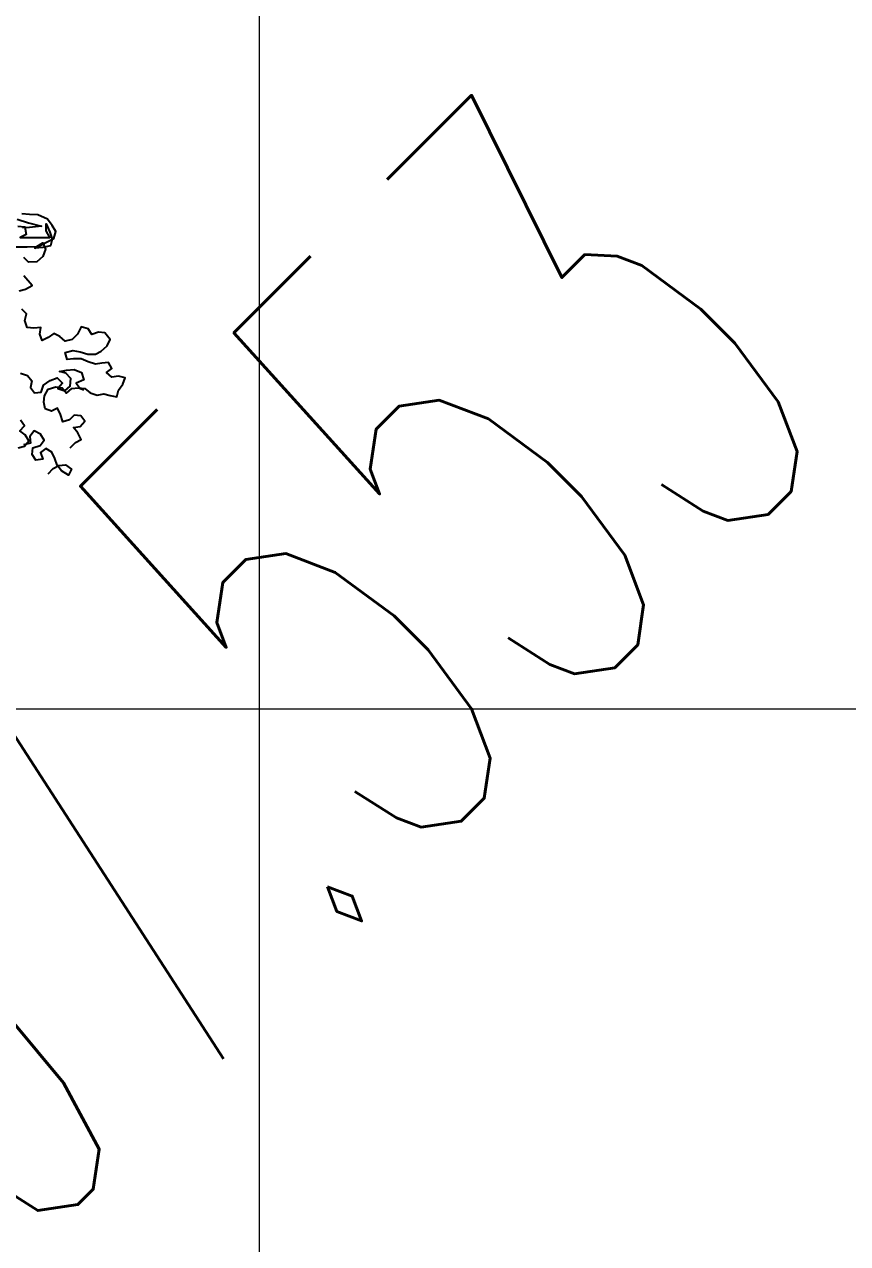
# Model space of a CAD drawing. Header units: millimetres. Extents: x 684983 to 685377, y 990360 to 990509.
# Drawn here: x 685069.642 to 685070.944, y 990427.193 to 990429.12 of the extents above; entities that cross this region are included whole.
import ezdxf

# ---------------------------------------------------------------- set-up
doc = ezdxf.new("R2010")
doc.units = ezdxf.units.MM
doc.header["$PDMODE"] = 35
doc.header["$PDSIZE"] = 0.2
doc.layers.add('dim', color=7, linetype='Continuous')
doc.layers.add('MAHAGONY', color=7, linetype='Continuous')
doc.layers.add('grid', color=8, linetype='Continuous', lineweight=9)
doc.layers.add('GRID LEVELS', color=7, linetype='Continuous', lineweight=13)
doc.styles.add('DIM', font='ARIALN.TTF', dxfattribs={"width": 0.8, "height": 1})
doc.styles.get("Standard").update_dxf_attribs({"font": 'RomanS'})
doc.dimstyles.get("Standard").update_dxf_attribs({"dimtxt": 1, "dimasz": 0.18, "dimexe": 0.18, "dimexo": 0.0625, "dimgap": 0.09, "dimtad": 0, "dimrnd": 0.05, "dimzin": 0, "dimdsep": 46, "dimtxsty": 'DIM', "dimcen": 0.09, "dimse1": 1, "dimse2": 1, "dimsd1": 1, "dimsd2": 1, "dimadec": 0, "dimazin": 0, "dimtfac": 1, "dimtix": 1, "dimtofl": 0, "dimtmove": 2, "dimatfit": 3, "dimfxl": 0, "dimtolj": 1, "dimtzin": 0, "dimarcsym": 0})

# ---------------------------------------------------------------- blocks, each defined once
blk = doc.blocks.new('*D25')
at = {"layer": 'Defpoints', "color": 0, "transparency": 16777216}
for p in [(685072.801, 990433.898), (685069.954, 990423.491), (685070.8008, 990423.2593)]:
    blk.add_point(p, dxfattribs=at)
at = {"layer": 'dim', "color": 0, "transparency": 16777216, "insert": (685072.2243, 990428.4628), "char_height": 1, "attachment_point": 5, "rotation": 74.7002, "style": 'DIM'}
blk.add_mtext('\\A1;10.80', dxfattribs=at)
blk = doc.blocks.new('TREE30')
at = {"color": 3, "flags": 128}
for points in [[(0.7438, 2.2608), (0.7548, 2.2638), (0.7658, 2.2698), (0.7517, 2.2858)], [(0.7197, 2.3349), (0.7577, 2.3349), (0.7737, 2.3359), (0.7837, 2.3419), (0.7887, 2.3309), (0.7837, 2.3189), (0.7737, 2.3099), (0.7597, 2.3089), (0.7517, 2.3169)], [(0.7417, 2.3699), (0.7537, 2.3689), (0.7557, 2.3559), (0.7457, 2.3509), (0.7957, 2.3509), (0.7897, 2.3619), (0.7897, 2.374), (0.7957, 2.36), (0.7997, 2.3479), (0.7967, 2.3369), (0.7837, 2.3339), (0.7707, 2.3329), (0.8027, 2.3489), (0.8057, 2.361), (0.7997, 2.371), (0.7917, 2.382), (0.7757, 2.389), (0.7617, 2.3899), (0.7486, 2.3909)], [(0.7406, 2.3819), (0.7597, 2.3759), (0.7817, 2.3699), (0.7617, 2.3679), (0.7497, 2.3669)], [(0.8299, 1.9956), (0.8389, 2.0046), (0.8489, 2.0096), (0.8429, 2.0206), (0.8359, 2.0296), (0.8469, 2.0316), (0.8549, 2.0407), (0.8479, 2.0497), (0.8368, 2.0507), (0.8288, 2.0426), (0.8178, 2.0396), (0.8138, 2.0516), (0.8088, 2.0626), (0.7988, 2.0576), (0.7878, 2.0616), (0.7858, 2.0726), (0.7868, 2.0836), (0.7928, 2.0946), (0.8058, 2.0987), (0.8168, 2.0967), (0.8238, 2.0877), (0.8328, 2.0957), (0.8438, 2.0967), (0.8548, 2.0957), (0.8638, 2.0887), (0.8758, 2.0847), (0.8869, 2.0867), (0.8979, 2.0837), (0.9089, 2.0817), (0.9119, 2.0928), (0.9189, 2.1028), (0.9229, 2.1138), (0.9118, 2.1168), (0.9008, 2.1148), (0.8918, 2.1228), (0.9008, 2.1298), (0.8948, 2.1398), (0.8838, 2.1388), (0.8728, 2.1368), (0.8608, 2.1407), (0.8488, 2.1457), (0.8358, 2.1457), (0.8248, 2.1447), (0.8217, 2.1567), (0.8347, 2.1597), (0.8468, 2.1578), (0.8598, 2.1538), (0.8728, 2.1538), (0.8828, 2.1588), (0.8928, 2.1678), (0.8978, 2.1788), (0.8888, 2.1898), (0.8778, 2.1908), (0.8667, 2.1868), (0.8607, 2.1968), (0.8487, 2.1998), (0.8427, 2.1878), (0.8337, 2.1788), (0.8217, 2.1757), (0.8127, 2.1837), (0.8027, 2.1887), (0.7927, 2.1817), (0.7827, 2.1767), (0.7787, 2.1877), (0.7807, 2.1987), (0.7687, 2.1977), (0.7576, 2.1987), (0.7536, 2.2107), (0.7566, 2.2217), (0.7486, 2.2297)], [(0.7932, 1.9514), (0.8012, 1.9604), (0.8112, 1.9654), (0.8223, 1.9665), (0.8323, 1.9595), (0.8273, 1.9494), (0.8153, 1.9564), (0.8082, 1.9664), (0.8042, 1.9774), (0.7992, 1.9884), (0.7892, 1.9944), (0.7802, 1.9874), (0.7842, 1.9764), (0.7722, 1.9744), (0.7662, 1.9844), (0.7672, 1.9954), (0.7792, 1.9994), (0.7862, 2.0085), (0.7802, 2.0185), (0.7692, 2.0245), (0.7622, 2.0144), (0.7632, 2.0034), (0.7512, 2.0004)], [(0.7422, 1.9954), (0.7532, 1.9984), (0.7602, 2.0074), (0.7541, 2.0174), (0.7451, 2.0244), (0.7531, 2.0324), (0.7461, 2.0424)], [(0.746, 2.1215), (0.7581, 2.1175), (0.7651, 2.1085), (0.7631, 2.0975), (0.7701, 2.0885), (0.7811, 2.0895), (0.7851, 2.1015), (0.7961, 2.1095), (0.8081, 2.1136), (0.8171, 2.1046), (0.8091, 2.0955), (0.8211, 2.0916), (0.8301, 2.0996), (0.8311, 2.1126), (0.8231, 2.1216), (0.8121, 2.1246), (0.8241, 2.1266), (0.8371, 2.1276), (0.8491, 2.1226), (0.8531, 2.1106), (0.8401, 2.1046), (0.8472, 2.0956), (0.8532, 2.0936)]]:
    blk.add_lwpolyline(points, dxfattribs=at)

msp = doc.modelspace()

# ---------------------------------------------------------------- linework, layer by layer
at = {"layer": 'grid'}
for p, q in [((685070.0136, 990509.1548), (685070.0136, 990370.8996)), ((685085.1957, 990428.0381), (684982.7636, 990428.0381))]:
    msp.add_line(p, q, dxfattribs=at)

# ---------------------------------------------------------------- block references
at = {"layer": 'MAHAGONY', "color": 7, "xscale": 0.9355958136093464, "yscale": 0.9355958136093464, "zscale": 0.9355958136093464}
msp.add_blockref('TREE30', (685068.938, 990426.584, 97.58), dxfattribs=at)

# ---------------------------------------------------------------- texts
at = {"layer": 'GRID LEVELS', "width": 0.5}
msp.add_text('97.553', height=0.8, rotation=45, dxfattribs=at).set_placement((685069.63, 990427.1578, 97.5527))

# ---------------------------------------------------------------- dimensions: what is measured, and where the dimension line sits
at = {"layer": 'dim'}
dim = msp.add_aligned_dim(p1=(685072.801, 990433.898), p2=(685069.954, 990423.491), distance=0.8779, dimstyle='Standard', dxfattribs=at)
dim.commit()
dim.dimension.update_dxf_attribs({"geometry": '*D25', "text_midpoint": (685072.2243, 990428.4628)})

doc.saveas('drawing.dxf')
